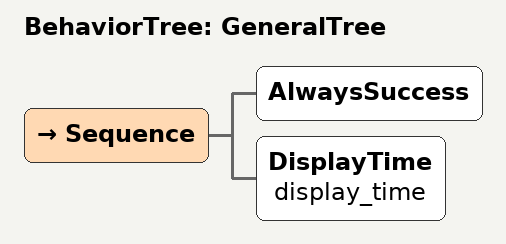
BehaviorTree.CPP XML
<root BTCPP_format="4" >
    <BehaviorTree ID="GeneralTree">
        <Sequence>
            <AlwaysSuccess/>
            <DisplayTime name="display_time" />
        </Sequence>
    </BehaviorTree>
</root>
